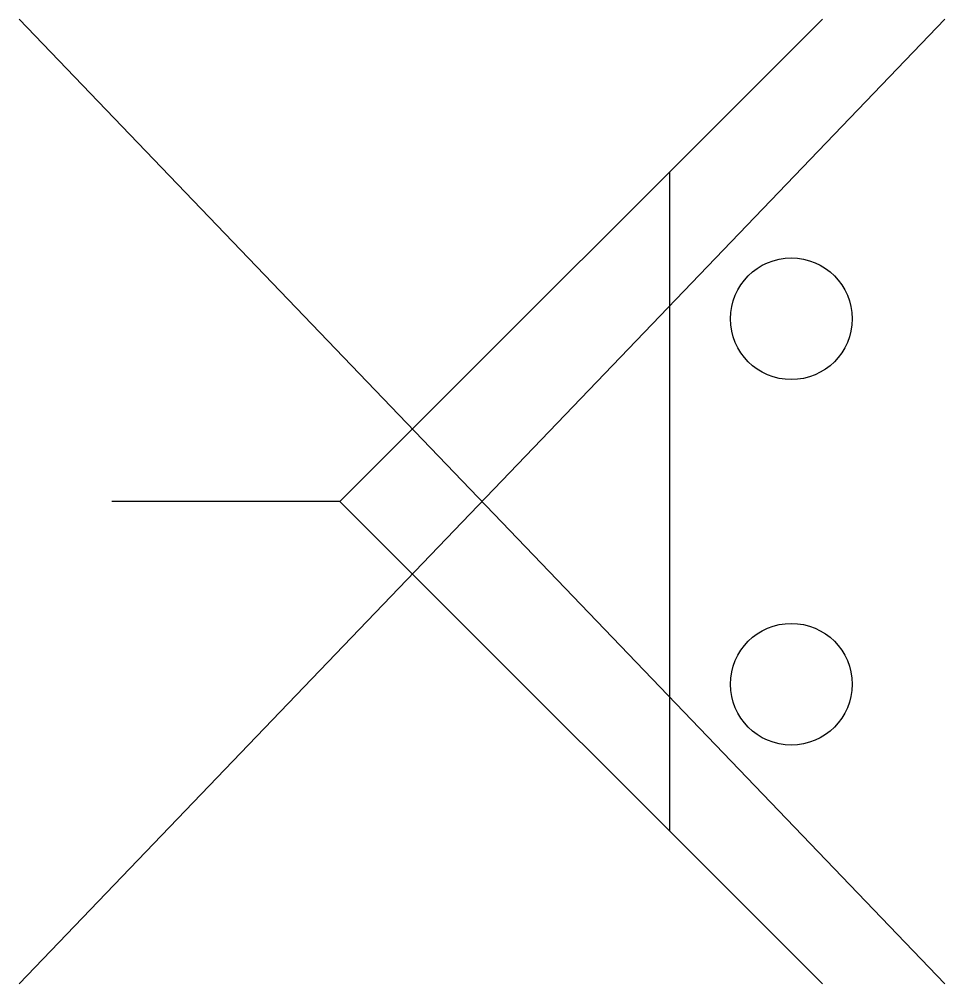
# Model space of a CAD drawing. Header units: metres. Extents: x -0.61 to 5.48, y -3.17 to 3.17.
import ezdxf

# ---------------------------------------------------------------- set-up
doc = ezdxf.new("R2010")
doc.units = ezdxf.units.M

msp = doc.modelspace()

# ---------------------------------------------------------------- linework, layer by layer
for p, q in [((5.4758, 3.1715), (-0.6084, -3.1715)), ((-0.6084, 3.1715), (5.4758, -3.1715)), ((1.5, 0), (4.6715, 3.1715)), ((3.6675, 2.1673), (3.6673, -2.1675)), ((1.5, 0), (0, 0)), ((1.5, 0), (4.6715, -3.1715))]:
    msp.add_line(p, q)
for centre in [(4.4674, 1.2018), (4.4674, -1.2018)]:
    msp.add_circle(centre, 0.4)

doc.saveas('drawing.dxf')
